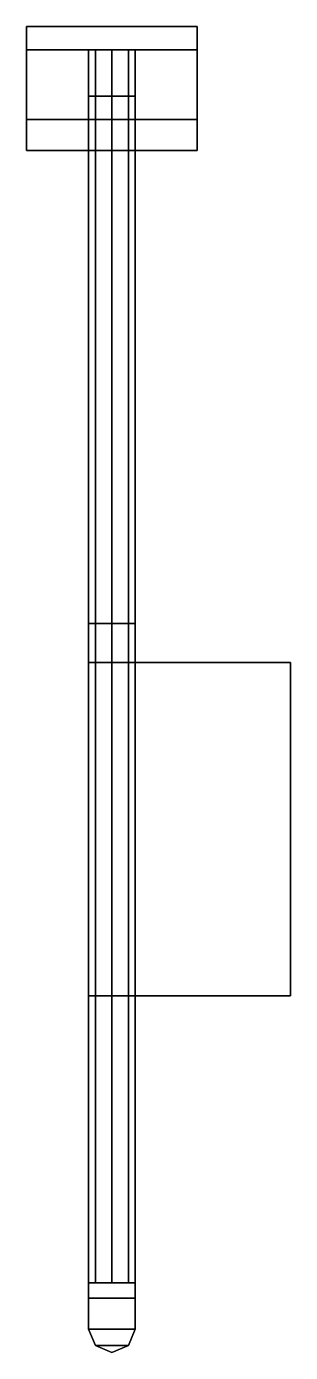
# Model space of a CAD drawing. Extents: x -0.11 to 0.23, y -0.03 to 1.68.
import ezdxf

# ---------------------------------------------------------------- set-up
doc = ezdxf.new("R2010")
doc.units = 0
doc.layers.add('TRAIL1', color=5, linetype='CONTINUOUS')

msp = doc.modelspace()

# ---------------------------------------------------------------- linework, layer by layer
at = {"layer": 'TRAIL1'}
for points in [[(-0.11, 1.68, -0.06), (-0.11, 1.56, -0.14), (-0.11, 1.52, -0.11), (-0.11, 1.65, -0.03)], [(0.11, 1.65, -0.03), (0.11, 1.68, -0.06), (-0.11, 1.68, -0.06), (-0.11, 1.65, -0.03)], [(0.11, 1.68, -0.06), (0.11, 1.56, -0.14), (-0.11, 1.56, -0.14), (-0.11, 1.68, -0.06)], [(0.11, 1.52, -0.11), (0.11, 1.56, -0.14), (0.11, 1.68, -0.06), (0.11, 1.65, -0.03)], [(-0.11, 1.65, -0.03), (-0.11, 1.52, -0.11), (0.11, 1.52, -0.11), (0.11, 1.65, -0.03)], [(-0.0212, 1.65, 0.0212), (-0.03, 1.65), (-0.03, 0.06), (-0.0212, 0.06, 0.0212)], [(-0.03, 1.65), (-0.0212, 1.65, -0.0212), (-0.0212, 0.06, -0.0212), (-0.03, 0.06)], [(-0.03, 1.65), (0.0212, 1.65, 0.0212), (0.03, 1.65), (-0.0212, 1.65, -0.0212)], [(-0.0212, 1.65, 0.0212), (0, 1.65, 0.03), (0.0212, 1.65, 0.0212), (-0.03, 1.65)], [(0, 1.65, 0.03), (-0.0212, 1.65, 0.0212), (-0.0212, 0.06, 0.0212), (0, 0.06, 0.03)], [(-0.0212, 1.65, -0.0212), (0, 1.65, -0.03), (0, 0.06, -0.03), (-0.0212, 0.06, -0.0212)], [(-0.0212, 1.65, -0.0212), (0.03, 1.65), (0.0212, 1.65, -0.0212), (0, 1.65, -0.03)], [(0.0212, 1.65, 0.0212), (0, 1.65, 0.03), (0, 0.06, 0.03), (0.0212, 0.06, 0.0212)], [(0, 1.65, -0.03), (0.0212, 1.65, -0.0212), (0.0212, 0.06, -0.0212), (0, 0.06, -0.03)], [(0.03, 1.65), (0.0212, 1.65, 0.0212), (0.0212, 0.06, 0.0212), (0.03, 0.06)], [(0.0212, 1.65, -0.0212), (0.03, 1.65), (0.03, 0.06), (0.0212, 0.06, -0.0212)], [(-0.0212, 1.59, 0.0812), (-0.03, 1.59, 0.06), (-0.03, 0.91, 0.06), (-0.0212, 0.91, 0.0812)], [(-0.03, 1.59, 0.06), (-0.0212, 1.59, 0.0388), (-0.0212, 0.91, 0.0388), (-0.03, 0.91, 0.06)], [(-0.0212, 1.59, 0.0812), (0, 1.59, 0.09), (0.0212, 1.59, 0.0812), (-0.03, 1.59, 0.06)], [(-0.03, 1.59, 0.06), (0.0212, 1.59, 0.0812), (0.03, 1.59, 0.06), (-0.0212, 1.59, 0.0388)], [(0, 1.59, 0.09), (-0.0212, 1.59, 0.0812), (-0.0212, 0.91, 0.0812), (0, 0.91, 0.09)], [(-0.0212, 1.59, 0.0388), (0, 1.59, 0.03), (0, 0.91, 0.03), (-0.0212, 0.91, 0.0388)], [(-0.0212, 1.59, 0.0388), (0.03, 1.59, 0.06), (0.0212, 1.59, 0.0388), (0, 1.59, 0.03)], [(0.0212, 1.59, 0.0812), (0, 1.59, 0.09), (0, 0.91, 0.09), (0.0212, 0.91, 0.0812)], [(0, 1.59, 0.03), (0.0212, 1.59, 0.0388), (0.0212, 0.91, 0.0388), (0, 0.91, 0.03)], [(0.03, 1.59, 0.06), (0.0212, 1.59, 0.0812), (0.0212, 0.91, 0.0812), (0.03, 0.91, 0.06)], [(0.0212, 1.59, 0.0388), (0.03, 1.59, 0.06), (0.03, 0.91, 0.06), (0.0212, 0.91, 0.0388)], [(-0.11, 1.52, -0.11), (-0.11, 1.56, -0.14), (0.11, 1.56, -0.14), (0.11, 1.52, -0.11)], [(-0.03, 0.91, 0.06), (0.0212, 0.91, 0.0388), (0.03, 0.91, 0.06), (-0.0212, 0.91, 0.0812)], [(-0.0212, 0.91, 0.0388), (0, 0.91, 0.03), (0.0212, 0.91, 0.0388), (-0.03, 0.91, 0.06)], [(-0.0212, 0.91, 0.0812), (0.03, 0.91, 0.06), (0.0212, 0.91, 0.0812), (0, 0.91, 0.09)], [(-0.03, 0.43, 0.06), (0.23, 0.43, 0.06), (0.23, 0.86, 0.06), (-0.03, 0.86, 0.06)], [(-0.03, 0.86, 0.06), (0.23, 0.86, 0.06), (0.23, 0.86, 0.03), (-0.03, 0.86, 0.03)], [(-0.03, 0.86, 0.03), (-0.03, 0.43, 0.03), (-0.03, 0.43, 0.06), (-0.03, 0.86, 0.06)], [(0.23, 0.86, 0.06), (0.23, 0.43, 0.06), (0.23, 0.43, 0.03), (0.23, 0.86, 0.03)], [(-0.03, 0.43, 0.03), (0.23, 0.43, 0.03), (0.23, 0.43, 0.06), (-0.03, 0.43, 0.06)], [(-0.03, 0.04, 0.03), (-0.03, 0, 0.03), (-0.03, 0, 0.05), (-0.03, 0.06, 0.05)], [(-0.03, 0.06, 0.05), (-0.03, 0, 0.05), (0.03, 0, 0.05), (0.03, 0.06, 0.05)], [(0.03, 0.06, -0.05), (0.03, 0, -0.05), (-0.03, 0, -0.05), (-0.03, 0.06, -0.05)], [(-0.03, 0, -0.03), (-0.03, 0.04, -0.03), (-0.03, 0.06, -0.05), (-0.03, 0, -0.05)], [(-0.03, 0.04, -0.03), (-0.03, 0.04, 0.03), (-0.03, 0.06, 0.05), (-0.03, 0.06, -0.05)], [(-0.03, 0.06, -0.05), (-0.03, 0.06, 0.05), (0.03, 0.06, 0.05), (0.03, 0.06, -0.05)], [(0.03, 0, 0.03), (0.03, 0.04, 0.03), (0.03, 0.06, 0.05), (0.03, 0, 0.05)], [(0.03, 0.04, -0.03), (0.03, 0, -0.03), (0.03, 0, -0.05), (0.03, 0.06, -0.05)], [(0.03, 0.04, 0.03), (0.03, 0.04, -0.03), (0.03, 0.06, -0.05), (0.03, 0.06, 0.05)], [(-0.03, 0.04, -0.03), (-0.03, 0, -0.03), (0.03, 0, -0.03), (0.03, 0.04, -0.03)], [(-0.03, 0.04, 0.03), (-0.03, 0.04, -0.03), (0.03, 0.04, -0.03), (0.03, 0.04, 0.03)], [(-0.03, 0, 0.03), (-0.0212, -0.0212, 0.03), (-0.0212, -0.0212, 0.05), (-0.03, 0, 0.05)], [(-0.03, 0, 0.05), (-0.0212, -0.0212, 0.05), (0.0212, -0.0212, 0.05), (0.03, 0, 0.05)], [(0.03, 0, -0.05), (0.0212, -0.0212, -0.05), (-0.0212, -0.0212, -0.05), (-0.03, 0, -0.05)], [(-0.0212, -0.0212, -0.03), (-0.03, 0, -0.03), (-0.03, 0, -0.05), (-0.0212, -0.0212, -0.05)], [(-0.03, 0, -0.03), (-0.0212, -0.0212, -0.03), (0.0212, -0.0212, -0.03), (0.03, 0, -0.03)], [(0.0212, -0.0212, 0.03), (0.03, 0, 0.03), (0.03, 0, 0.05), (0.0212, -0.0212, 0.05)], [(0.03, 0, -0.03), (0.0212, -0.0212, -0.03), (0.0212, -0.0212, -0.05), (0.03, 0, -0.05)], [(-0.0212, -0.0212, 0.03), (0, -0.03, 0.03), (0, -0.03, 0.05), (-0.0212, -0.0212, 0.05)], [(-0.0212, -0.0212, 0.05), (0, -0.03, 0.05), (0, -0.03, 0.05), (0.0212, -0.0212, 0.05)], [(0.0212, -0.0212, -0.05), (0, -0.03, -0.05), (0, -0.03, -0.05), (-0.0212, -0.0212, -0.05)], [(0, -0.03, -0.03), (-0.0212, -0.0212, -0.03), (-0.0212, -0.0212, -0.05), (0, -0.03, -0.05)], [(-0.0212, -0.0212, -0.03), (0, -0.03, -0.03), (0, -0.03, -0.03), (0.0212, -0.0212, -0.03)], [(0, -0.03, 0.03), (0.0212, -0.0212, 0.03), (0.0212, -0.0212, 0.05), (0, -0.03, 0.05)], [(0.0212, -0.0212, -0.03), (0, -0.03, -0.03), (0, -0.03, -0.05), (0.0212, -0.0212, -0.05)]]:
    msp.add_3dface(points, dxfattribs=at)

doc.saveas('drawing.dxf')
